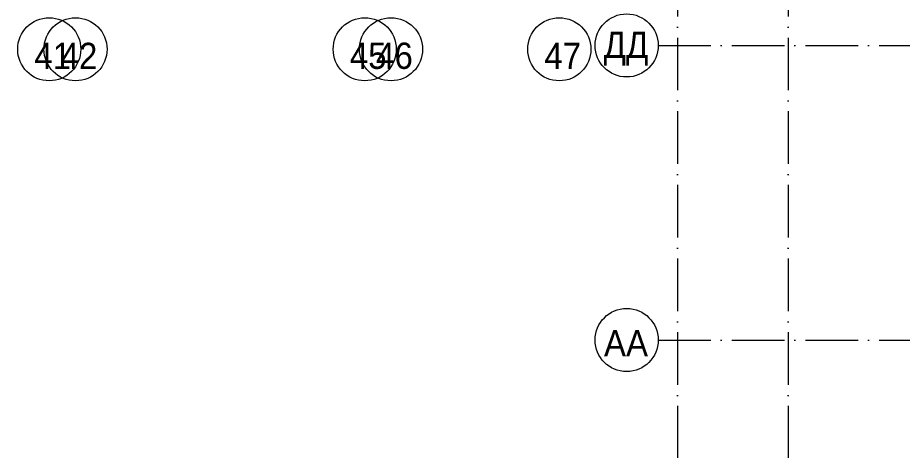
# Model space of a CAD drawing. Header units: millimetres. Extents: x -6467 to 105918, y -7090 to 92481.
# Drawn here: x 56400 to 73224, y 44235 to 52458 of the extents above; entities that cross this region are included whole.
import ezdxf

# ---------------------------------------------------------------- set-up
doc = ezdxf.new("R2010")
doc.units = ezdxf.units.MM
doc.linetypes.add('50_200_ШТРИХ_1Т_ш5_п1_п1_', pattern=[1400, 1000, -200, 0, -200])
for name, color, linetype, lineweight, true_color in [('Оси-1', 7, 'Continuous', 20, 0xaaaaaa), ('Оси-2', 7, 'Continuous', 9, 0xaaaaaa), ('Оси-3', 7, '50_200_ШТРИХ_1Т_ш5_п1_п1_', 9, 0xaaaaaa)]:
    doc.layers.add(name, color=color, linetype=linetype, lineweight=lineweight, true_color=true_color)
doc.styles.add('Arial', font='arial.ttf', dxfattribs={"width": 0.9, "height": 500})

# ---------------------------------------------------------------- blocks, each defined once
blk = doc.blocks.new('Ось сетки - Круг_Ø6_00__ISO-2_5_0_9K_-17386508-АИ_План этажа Радиаторы_2')
at = {"layer": 'Оси-1'}
blk.add_circle((0, 0), 3, dxfattribs=at)

msp = doc.modelspace()

# ---------------------------------------------------------------- linework, layer by layer
at = {"layer": 'Оси-3'}
for p, q in [((68950, 91281), (68950, -5890)), ((71050, 91281), (71050, -5890)), ((68581, 51931), (104718, 51931)), ((68581, 46331), (90319, 46331))]:
    msp.add_line(p, q, dxfattribs=at)

# ---------------------------------------------------------------- block references
at = {"layer": 'Оси-1', "xscale": 199.9999999999999, "yscale": 199.9999999999999, "zscale": 199.9999999999999}
for p, rotation in [((67981, 51931), 269.9999999999995), ((57000, 51858), 180), ((57500, 51858), 180), ((63000, 51858), 180), ((63500, 51858), 180), ((66700, 51858), 180), ((67981, 46331), 269.9999999999994)]:
    msp.add_blockref('Ось сетки - Круг_Ø6_00__ISO-2_5_0_9K_-17386508-АИ_План этажа Радиаторы_2', p, dxfattribs=dict(at, rotation=rotation))

# ---------------------------------------------------------------- texts
at = {"layer": 'Оси-2', "char_height": 500, "attachment_point": 5, "line_spacing_factor": 0.936439, "style": 'Arial'}
for s, insert, width in [('\\pt2286,4572,6858,9144,11430,13716,16002,18288,20574,22860,25146,27432,29718,32004,34290,36576,38862,41148,43434,45720,48006,50292,52578,54864,57150,59436,61722,64008,66294,68580,70866,73152;ДД', (67969, 51869), 869.4), ('\\pt2286,4572,6858,9144,11430,13716,16002,18288,20574,22860,25146,27432,29718,32004,34290,36576,38862,41148,43434,45720,48006,50292,52578,54864,57150,59436,61722,64008,66294,68580,70866,73152;42', (57565, 51731), 702), ('\\pt2286,4572,6858,9144,11430,13716,16002,18288,20574,22860,25146,27432,29718,32004,34290,36576,38862,41148,43434,45720,48006,50292,52578,54864,57150,59436,61722,64008,66294,68580,70866,73152;46', (63565, 51731), 702), ('\\pt2286,4572,6858,9144,11430,13716,16002,18288,20574,22860,25146,27432,29718,32004,34290,36576,38862,41148,43434,45720,48006,50292,52578,54864,57150,59436,61722,64008,66294,68580,70866,73152;41', (57065, 51731), 702), ('\\pt2286,4572,6858,9144,11430,13716,16002,18288,20574,22860,25146,27432,29718,32004,34290,36576,38862,41148,43434,45720,48006,50292,52578,54864,57150,59436,61722,64008,66294,68580,70866,73152;45', (63065, 51731), 702), ('\\pt2286,4572,6858,9144,11430,13716,16002,18288,20574,22860,25146,27432,29718,32004,34290,36576,38862,41148,43434,45720,48006,50292,52578,54864,57150,59436,61722,64008,66294,68580,70866,73152;47', (66765, 51731), 702), ('\\pt2286,4572,6858,9144,11430,13716,16002,18288,20574,22860,25146,27432,29718,32004,34290,36576,38862,41148,43434,45720,48006,50292,52578,54864,57150,59436,61722,64008,66294,68580,70866,73152;АА', (67969, 46269), 846)]:
    msp.add_mtext(s, dxfattribs=dict(at, insert=insert, width=width))

doc.saveas('drawing.dxf')
